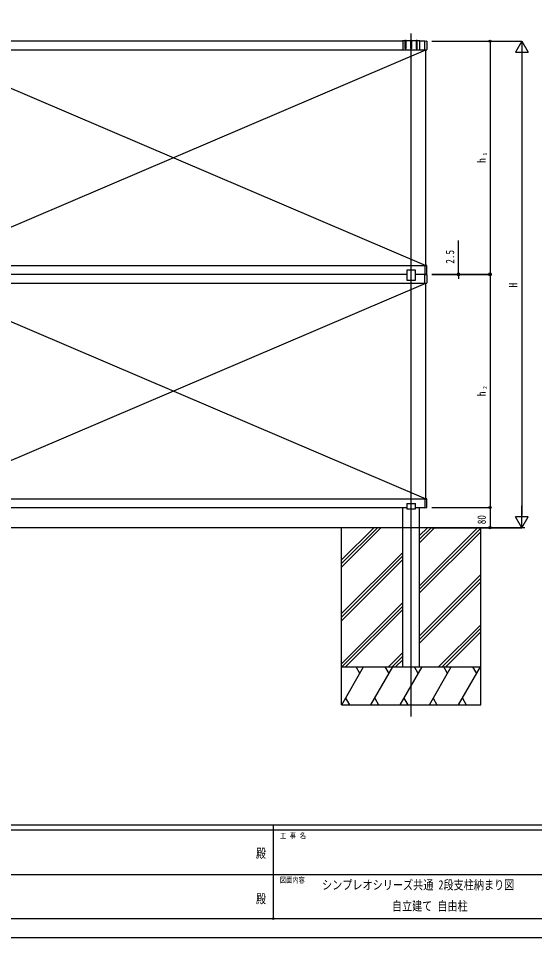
# Model space of a CAD drawing. Units: millimetres, scale not verified. Extents: x -4205 to 4205, y -2970 to 2970.
# Drawn here: x -1013 to 1028, y -2970 to 663 of the extents above; entities that cross this region are included whole.
import ezdxf
from ezdxf.enums import TextEntityAlignment as Align

# ---------------------------------------------------------------- set-up
doc = ezdxf.new("R2010")
doc.units = ezdxf.units.MM
doc.header["$LTSCALE"] = 12
doc.header["$PDMODE"] = 32
doc.header["$PDSIZE"] = 6
for name, color, linetype in [('0-2_USER1', 3, 'Continuous'), ('0-3_YKK_12', 2, 'Continuous'), ('0-4_YKK_A1', 4, 'Continuous'), ('0-5_YKK_D', 6, 'Continuous'), ('0-6_YKK_ZWAK', 7, 'Continuous')]:
    doc.layers.add(name, color=color, linetype=linetype)
doc.styles.add('ＭＳ ゴシック', font='')
doc.styles.get('ＭＳ ゴシック').set_extended_font_data('MS Gothic')

msp = doc.modelspace()

# ---------------------------------------------------------------- linework, layer by layer
at = {"layer": '0-3_YKK_12'}
msp.add_line((539.82, -2095.71), (539.82, 603.28), dxfattribs=at)
at = {"layer": '0-4_YKK_A1'}
for p, q in [((506.82, 572.5), (-1307.08, 572.5)), ((515.32, 574), (506.82, 574)), ((506.82, 574), (506.82, 539.99)), ((515.32, 574), (515.32, 544.99)), ((516.32, 575), (519.32, 575)), ((520.32, 544.99), (520.32, 574)), ((537.32, 574), (520.32, 574)), ((537.32, 574), (537.32, 544.99)), ((538.32, 575), (541.32, 575)), ((559.32, 574), (542.32, 574)), ((542.32, 544.99), (542.32, 574)), ((559.32, 574), (559.32, 544.99)), ((563.32, 575), (560.32, 575)), ((572.82, 574), (564.32, 574)), ((564.32, 544.99), (564.32, 574)), ((572.82, 574), (572.82, 539.99)), ((593.92, 572.5), (572.82, 572.5)), ((594.24, 573.68), (600.98, 573.27)), ((601.92, 572.27), (601.92, 539.63)), ((-1397.58, 538.5), (597.42, -313.5)), ((-1397.58, -313.5), (597.42, 538.5)), ((-1395.58, 538.5), (593.92, 538.5)), ((507.82, 538.99), (539.36, 538.99)), ((540.28, 538.99), (571.82, 538.99)), ((594.24, 538.22), (600.98, 538.63)), ((597.42, -313.41), (597.42, 538.41)), ((-1395.58, -313.5), (593.92, -313.5)), ((594.24, -313.22), (600.98, -313.63)), ((601.92, -347.27), (601.92, -314.63)), ((-1322.83, -347.5), (522.57, -347.5)), ((522.57, -350), (-1322.83, -350)), ((522.57, -332.5), (522.57, -372.5)), ((557.07, -347.5), (593.92, -347.5)), ((593.92, -350), (557.07, -350)), ((594.24, -348.68), (600.98, -348.27)), ((594.24, -348.82), (600.98, -349.23)), ((601.89, -347.5), (601.92, -347.5)), ((601.92, -350), (601.89, -350)), ((601.92, -350.23), (601.92, -382.87)), ((-1397.58, -384), (597.42, -1236)), ((-1397.58, -1236), (597.42, -384)), ((-1395.58, -384), (593.92, -384)), ((522.57, -372.5), (557.07, -372.5)), ((594.24, -384.28), (600.98, -383.87)), ((597.42, -1235.91), (597.42, -384.09)), ((-1395.58, -1236), (593.92, -1236)), ((-1322.78, -1270), (522.52, -1270)), ((506.82, -1350), (506.82, -1270)), ((522.52, -1255), (557.12, -1255)), ((522.52, -1255), (522.52, -1276)), ((557.12, -1276), (557.12, -1255)), ((557.12, -1270), (593.92, -1270)), ((572.82, -1350), (572.82, -1270)), ((594.24, -1235.72), (600.98, -1236.13)), ((594.24, -1271.18), (600.98, -1270.77)), ((601.89, -1270), (601.92, -1270)), ((601.92, -1269.77), (601.92, -1237.13)), ((522.52, -1276), (557.12, -1276)), ((989.94, -1350), (-3779.45, -1350)), ((264.82, -1900), (264.82, -1350)), ((264.82, -1505.63), (420.45, -1350)), ((264.82, -1491.49), (406.31, -1350)), ((264.82, -1477.35), (392.17, -1350)), ((506.82, -1900), (506.82, -1350)), ((572.82, -1900), (572.82, -1350)), ((572.82, -1409.76), (632.58, -1350)), ((572.82, -1395.62), (618.44, -1350)), ((572.82, -1381.48), (604.3, -1350)), ((572.82, -1579.47), (802.29, -1350)), ((572.82, -1593.61), (814.82, -1351.61)), ((572.82, -1607.75), (814.82, -1365.76)), ((814.82, -1900), (814.82, -1350)), ((264.82, -1689.48), (506.82, -1447.48)), ((264.82, -1703.62), (506.82, -1461.62)), ((264.82, -1717.76), (506.82, -1475.76)), ((572.82, -1777.46), (814.82, -1535.46)), ((572.82, -1791.6), (814.82, -1549.6)), ((572.82, -1805.74), (814.82, -1563.74)), ((264.82, -1887.47), (506.82, -1645.47)), ((266.43, -1900), (506.82, -1659.61)), ((280.57, -1900), (506.82, -1673.75)), ((648.27, -1900), (814.82, -1733.45)), ((662.41, -1900), (814.82, -1747.59)), ((676.55, -1900), (814.82, -1761.73)), ((450.28, -1900), (506.82, -1843.46)), ((464.42, -1900), (506.82, -1857.6)), ((478.56, -1900), (506.82, -1871.74)), ((264.82, -1900), (814.82, -1900)), ((264.82, -1900), (814.82, -1900)), ((264.82, -2050), (264.82, -1900)), ((265.58, -2050), (352.18, -1900)), ((337.18, -1925.98), (322.18, -1900)), ((381.05, -2050), (467.65, -1900)), ((452.65, -1925.98), (437.65, -1900)), ((496.52, -2050), (583.12, -1900)), ((568.12, -1925.98), (553.12, -1900)), ((611.99, -2050), (698.59, -1900)), ((683.59, -1925.98), (668.59, -1900)), ((727.46, -2050), (814.06, -1900)), ((799.06, -1925.98), (784.06, -1900)), ((280.58, -2024.02), (295.58, -2050)), ((396.05, -2024.02), (411.05, -2050)), ((511.52, -2024.02), (526.52, -2050)), ((626.99, -2024.02), (641.99, -2050)), ((742.46, -2024.02), (757.46, -2050))]:
    msp.add_line(p, q, dxfattribs=at)
for points in [[(593.92, 538.52), (593.92, 539.2), (593.92, 572.7), (593.92, 573.38)], [(593.92, -313.52), (593.92, -314.2), (593.92, -347.7), (593.92, -348.38)], [(557.07, -372.5), (557.07, -332.5), (522.57, -332.5)], [(593.92, -383.98), (593.92, -383.3), (593.92, -349.8), (593.92, -349.12)], [(593.92, -1236.02), (593.92, -1236.7), (593.92, -1270.2), (593.92, -1270.88)], [(264.82, -2050), (814.82, -2050), (814.82, -1900)]]:
    msp.add_lwpolyline(points, dxfattribs=at)
for centre, radius, start, end in [((506.82, 572), 2, 90, 165.52249), ((516.32, 574), 1, 90, 180), ((517.82, 544.99), 2.5, 180, 0), ((519.32, 574), 1, 0, 90), ((538.32, 574), 1, 90, 180), ((539.82, 544.99), 2.5, 180, 0), ((541.32, 574), 1, 0, 90), ((560.32, 574), 1, 90, 180), ((561.82, 544.99), 2.5, 180, 0), ((563.32, 574), 1, 0, 90), ((572.82, 572), 2, 14.47751, 90), ((594.22, 573.38), 0.3, 86.5, 180), ((600.92, 572.27), 1, 0, 86.5), ((507.82, 539.99), 1, 180, 270), ((539.82, 538.79), 0.5, 23.57818, 156.42182), ((571.82, 539.99), 1, 270, 0), ((594.22, 538.52), 0.3, 180, 273.5), ((600.92, 539.63), 1, 273.5, 0), ((594.22, -313.52), 0.3, 86.5, 180), ((600.92, -314.63), 1, 0, 86.5), ((594.22, -348.38), 0.3, 180, 273.5), ((594.22, -349.12), 0.3, 86.5, 180), ((600.92, -347.27), 1, 273.5, 0), ((600.92, -350.23), 1, 0, 86.5), ((594.22, -383.98), 0.3, 180, 273.5), ((600.92, -382.87), 1, 273.5, 0), ((594.22, -1236.02), 0.3, 86.5, 180), ((594.22, -1270.88), 0.3, 180, 273.5), ((600.92, -1237.13), 1, 0, 86.5), ((600.92, -1269.77), 1, 273.5, 0)]:
    msp.add_arc(centre, radius, start, end, dxfattribs=at)
at = {"layer": '0-5_YKK_D'}
for p, q in [((621.92, 572.5), (977.92, 572.5)), ((621.92, 572.5), (852.92, 572.5)), ((851.92, 572.5), (851.92, -347.5)), ((976.92, 572.5), (951.92, 529.2)), ((976.92, 572.5), (1001.92, 529.2)), ((976.92, 572.5), (976.92, 485.9)), ((951.92, 529.2), (1001.92, 529.2)), ((976.92, 522.5), (976.92, -1300)), ((726.92, -347.5), (726.92, -215.5)), ((621.92, -347.5), (852.92, -347.5)), ((621.92, -347.5), (727.92, -347.5)), ((621.92, -350), (852.92, -350)), ((621.92, -350), (727.92, -350)), ((726.92, -350), (726.92, -347.5)), ((726.92, -350), (726.92, -367)), ((851.92, -350), (851.92, -1270)), ((621.92, -1270), (852.92, -1270)), ((621.92, -1270), (852.92, -1270)), ((851.92, -1270), (851.92, -1350)), ((976.92, -1350), (976.92, -1263.4)), ((976.92, -1350), (951.92, -1306.7)), ((1001.92, -1306.7), (951.92, -1306.7)), ((976.92, -1350), (1001.92, -1306.7)), ((621.92, -1350), (852.92, -1350)), ((621.92, -1350), (977.92, -1350))]:
    msp.add_line(p, q, dxfattribs=at)
for centre in [(851.92, 572.5), (726.92, -347.5), (726.92, -350), (851.92, -347.5), (851.92, -350), (851.92, -1270), (851.92, -1270), (851.92, -1350)]:
    msp.add_circle(centre, 4.25, dxfattribs=at)
at = {"layer": '0-6_YKK_ZWAK'}
for p, q in [((3895.02, -2525), (-3904.98, -2525)), ((-4.98, -2525), (-4.98, -2895)), ((-4.98, -2545), (-1304.98, -2545)), ((1295.02, -2545), (-4.98, -2545)), ((-1297.48, -2720), (-4.98, -2720)), ((-4.98, -2720), (1295.02, -2720)), ((-1304.98, -2895), (-4.98, -2895)), ((-4.98, -2895), (1295.02, -2895))]:
    msp.add_line(p, q, dxfattribs=at)
msp.add_lwpolyline([(-4205, -2970), (4205, -2970), (4205, 2970), (-4205, 2970)], close=True, dxfattribs=at)
msp.add_point((-4.98, -2895), dxfattribs=at)

# ---------------------------------------------------------------- texts
at = {"layer": '0-2_USER1', "style": 'ＭＳ ゴシック', "width": 0.8}
for s, p in [('シンプレオシリーズ共通 2段支柱納まり図', (187.69, -2790.83)), ('自立建て 自由柱', (463.69, -2874.17))]:
    msp.add_text(s, height=36.66, dxfattribs=at).set_placement(p, align=Align.BOTTOM_LEFT)
at = {"layer": '0-5_YKK_D', "style": 'ＭＳ ゴシック', "width": 0.8}
for s, height, p in [('1', 16.5, (844.92, 120.9)), ('h', 32.99, (844.92, 92.1)), ('2.5', 32.99, (719.92, -306.5)), ('H', 32.99, (969.92, -400.75)), ('2', 16.5, (844.92, -801.6)), ('h', 32.99, (844.92, -830.4)), ('80', 32.99, (844.92, -1336.4))]:
    msp.add_text(s, height=height, rotation=90, dxfattribs=at).set_placement(p, align=Align.BOTTOM_LEFT)
at = {"layer": '0-6_YKK_ZWAK', "style": 'ＭＳ ゴシック', "width": 0.8}
for s, height, p in [('工 事 名', 21.99, (21.27, -2585)), ('殿', 36.66, (-73.67, -2665.83)), ('図面内容', 21.99, (21.27, -2760)), ('殿', 36.66, (-73.67, -2845.83))]:
    msp.add_text(s, height=height, dxfattribs=at).set_placement(p, align=Align.BOTTOM_LEFT)

doc.saveas('drawing.dxf')
